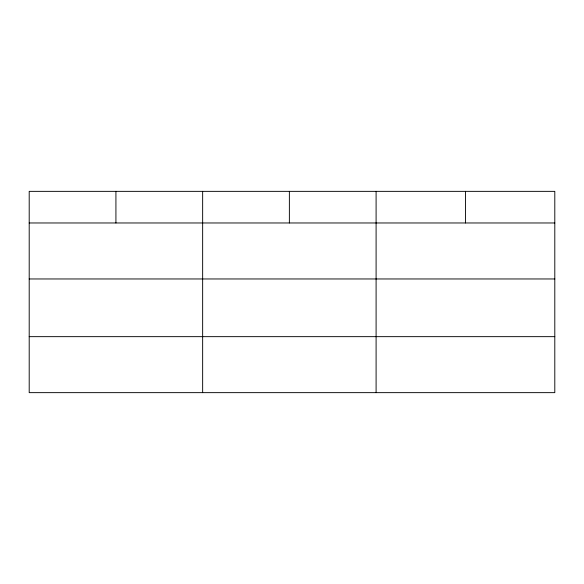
<?xml version="1.0" encoding="UTF-8"?>
<svg xmlns="http://www.w3.org/2000/svg" width="584" height="584" viewBox="0 0 584 584"><rect width="100%" height="100%" fill="white"/><g stroke="black" fill="none" stroke-linecap="round" stroke-linejoin="round"><path stroke-width="0.88" d="M554.8 278.962L554.8 191.355L29.2 191.355L29.2 392.645L554.8 392.645L554.8 278.962L29.2 278.962M29.2 222.971L554.8 222.971M29.2 336.654L554.8 336.654M465.448 191.355L465.448 222.971M376.096 191.355L376.096 392.645M289.372 191.355L289.372 222.971M202.648 191.355L202.648 392.645M115.924 191.355L115.924 222.971"/></g></svg>
